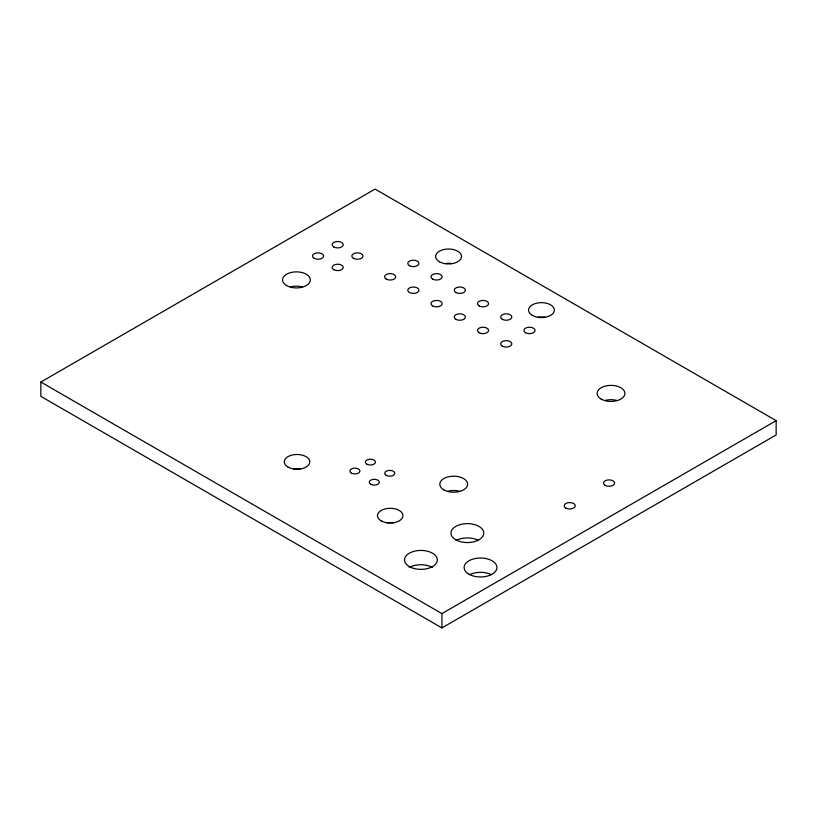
<?xml version="1.0" encoding="UTF-8"?>
<svg xmlns="http://www.w3.org/2000/svg" width="817" height="817" viewBox="0 0 817 817"><rect width="100%" height="100%" fill="white"/><g stroke="black" fill="none" stroke-linecap="round" stroke-linejoin="round"><path stroke-width="1.23" d="M40.85 382.05L375.074 189.084L776.15 420.643L776.15 434.95L441.926 627.916L40.85 396.357L40.85 382.05L441.926 613.608L776.15 420.643M441.926 613.608L441.926 627.916M409.317 567.509A16.411 9.477 0 0 1 432.52 567.509M605.152 400.422A13.899 8.027 0 0 1 616.855 400.422M290.586 286.92A13.899 8.027 0 0 1 302.29 286.92M447.869 491.231A13.899 8.027 0 0 1 459.573 491.231M538.117 317.2A12.919 7.455 0 0 1 544.806 317.2M445.234 263.574A12.919 7.455 0 0 1 451.924 263.574M469.785 574.637A16.411 9.477 0 0 1 491.242 574.637M456.632 540.221A16.411 9.477 0 0 1 478.088 540.221M293.722 469.04A12.755 7.363 0 0 1 300.329 469.04M386.921 522.839A12.755 7.363 0 0 1 393.518 522.839M409.317 566.6A16.411 9.477 0 0 0 436.768 562.351A16.411 9.477 0 0 0 416.67 550.75A16.411 9.477 0 0 0 409.317 566.6M601.169 399.084A13.899 8.027 0 0 0 624.433 395.479A13.899 8.027 0 0 0 607.409 385.655A13.899 8.027 0 0 0 601.169 399.084M286.604 285.572A13.899 8.027 0 0 0 309.868 281.977A13.899 8.027 0 0 0 292.833 272.143A13.899 8.027 0 0 0 286.604 285.572M443.886 489.883A13.899 8.027 0 0 0 467.15 486.289A13.899 8.027 0 0 0 450.116 476.454A13.899 8.027 0 0 0 443.886 489.883M532.327 315.382A12.919 7.455 0 0 0 553.936 312.033A12.919 7.455 0 0 0 538.117 302.903A12.919 7.455 0 0 0 532.327 315.382M439.444 261.757A12.919 7.455 0 0 0 461.054 258.407A12.919 7.455 0 0 0 445.234 249.277A12.919 7.455 0 0 0 439.444 261.757M605.101 485.349A5.566 3.207 0 0 0 614.404 483.909A5.566 3.207 0 0 0 607.593 479.977A5.566 3.207 0 0 0 605.101 485.349M565.783 508.051A5.566 3.207 0 0 0 575.086 506.611A5.566 3.207 0 0 0 568.275 502.68A5.566 3.207 0 0 0 565.783 508.051M333.785 269.681A5.566 3.207 0 0 0 343.089 268.242A5.566 3.207 0 0 0 336.287 264.31A5.566 3.207 0 0 0 333.785 269.681M353.455 258.325A5.566 3.207 0 0 0 362.758 256.885A5.566 3.207 0 0 0 355.946 252.953A5.566 3.207 0 0 0 353.455 258.325M468.917 574.198A16.411 9.477 0 0 0 496.368 569.949A16.411 9.477 0 0 0 476.27 558.348A16.411 9.477 0 0 0 468.917 574.198M455.753 539.792A16.411 9.477 0 0 0 483.204 535.543A16.411 9.477 0 0 0 463.106 523.942A16.411 9.477 0 0 0 455.753 539.792M386.196 475.341A5.035 2.911 0 0 0 394.621 474.044A5.035 2.911 0 0 0 388.453 470.48A5.035 2.911 0 0 0 386.196 475.341M366.843 464.168A5.035 2.911 0 0 0 375.269 462.871A5.035 2.911 0 0 0 369.1 459.307A5.035 2.911 0 0 0 366.843 464.168M351.361 473.114A5.035 2.911 0 0 0 359.786 471.807A5.035 2.911 0 0 0 353.618 468.243A5.035 2.911 0 0 0 351.361 473.114M370.714 484.287A5.035 2.911 0 0 0 379.139 482.98A5.035 2.911 0 0 0 372.971 479.416A5.035 2.911 0 0 0 370.714 484.287M288.003 467.058A12.755 7.363 0 0 0 309.347 463.75A12.755 7.363 0 0 0 293.722 454.732A12.755 7.363 0 0 0 288.003 467.058M381.202 520.858A12.755 7.363 0 0 0 402.536 517.559A12.755 7.363 0 0 0 386.921 508.542A12.755 7.363 0 0 0 381.202 520.858M525.515 332.713A5.586 3.227 0 0 0 534.859 331.273A5.586 3.227 0 0 0 528.017 327.321A5.586 3.227 0 0 0 525.515 332.713M502.302 319.314A5.586 3.227 0 0 0 511.636 317.864A5.586 3.227 0 0 0 504.804 313.922A5.586 3.227 0 0 0 502.302 319.314M479.079 305.905A5.586 3.227 0 0 0 488.413 304.455A5.586 3.227 0 0 0 481.581 300.513A5.586 3.227 0 0 0 479.079 305.905M455.855 292.496A5.586 3.227 0 0 0 465.2 291.056A5.586 3.227 0 0 0 458.357 287.104A5.586 3.227 0 0 0 455.855 292.496M432.632 279.087A5.586 3.227 0 0 0 441.977 277.647A5.586 3.227 0 0 0 435.134 273.695A5.586 3.227 0 0 0 432.632 279.087M409.409 265.688A5.586 3.227 0 0 0 418.753 264.238A5.586 3.227 0 0 0 411.911 260.296A5.586 3.227 0 0 0 409.409 265.688M502.302 346.122A5.586 3.227 0 0 0 511.636 344.682A5.586 3.227 0 0 0 504.804 340.73A5.586 3.227 0 0 0 502.302 346.122M479.079 332.713A5.586 3.227 0 0 0 488.413 331.273A5.586 3.227 0 0 0 481.581 327.321A5.586 3.227 0 0 0 479.079 332.713M455.855 319.314A5.586 3.227 0 0 0 465.2 317.864A5.586 3.227 0 0 0 458.357 313.922A5.586 3.227 0 0 0 455.855 319.314M432.632 305.905A5.586 3.227 0 0 0 441.977 304.455A5.586 3.227 0 0 0 435.134 300.513A5.586 3.227 0 0 0 432.632 305.905M409.409 292.496A5.586 3.227 0 0 0 418.753 291.056A5.586 3.227 0 0 0 411.911 287.104A5.586 3.227 0 0 0 409.409 292.496M386.196 279.087A5.586 3.227 0 0 0 395.53 277.647A5.586 3.227 0 0 0 388.698 273.695A5.586 3.227 0 0 0 386.196 279.087M314.126 258.325A5.566 3.207 0 0 0 323.43 256.885A5.566 3.207 0 0 0 316.618 252.953A5.566 3.207 0 0 0 314.126 258.325M333.785 246.979A5.566 3.207 0 0 0 343.089 245.539A5.566 3.207 0 0 0 336.287 241.607A5.566 3.207 0 0 0 333.785 246.979"/></g></svg>
